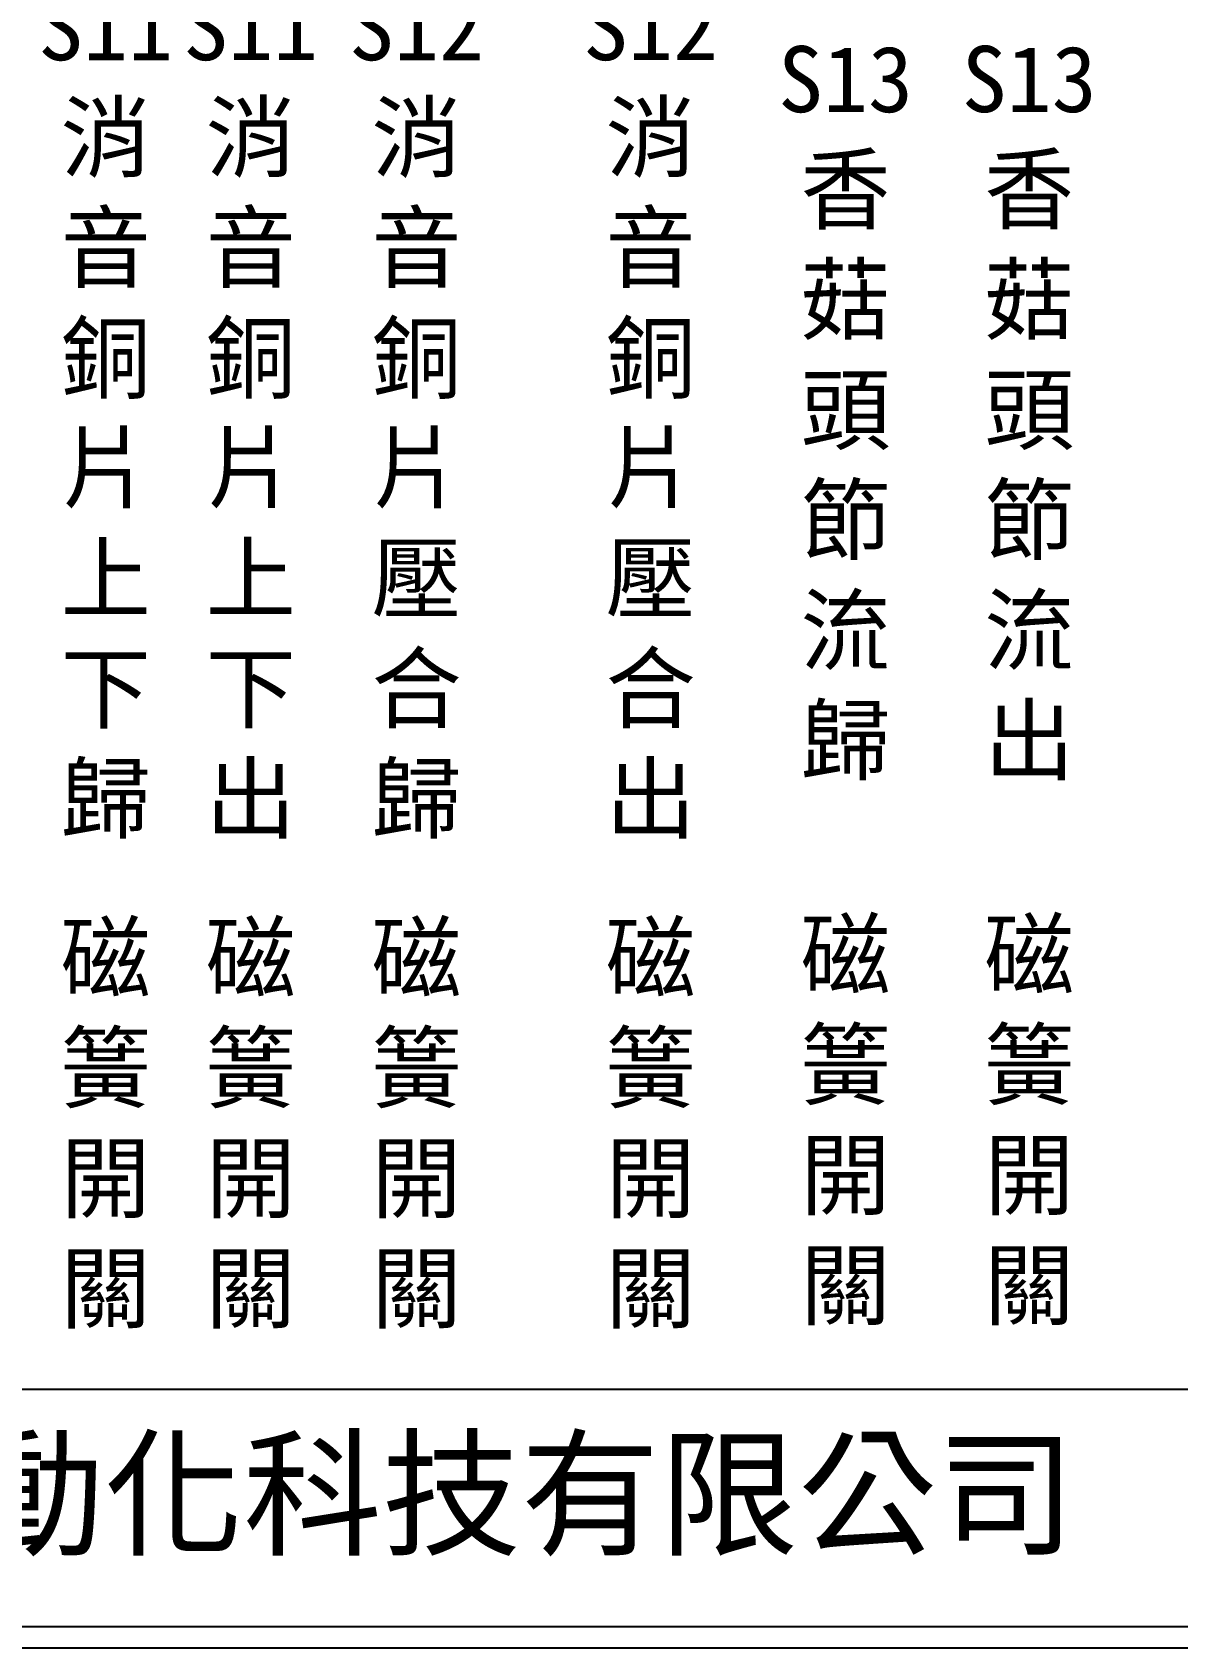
# Model space of a CAD drawing. Extents: x 325 to 612, y 3 to 207.
# Drawn here: x 392.4 to 460, y 3 to 98.3 of the extents above; entities that cross this region are included whole.
import ezdxf

# ---------------------------------------------------------------- set-up
doc = ezdxf.new("R2010")
doc.units = 0
doc.layers.add('圖框層', color=7, linetype='CONTINUOUS')
doc.layers.add('標尺寸層', color=3, linetype='CONTINUOUS')
doc.styles.add('CNS', font='romanc.shx', dxfattribs={"bigfont": 'chineset.shx'})
doc.styles.add('STSL', font='kaiu.ttf')

msp = doc.modelspace()

# ---------------------------------------------------------------- linework, layer by layer
at = {"layer": '圖框層', "color": 7}
for p, q in [((326.569, 18.25), (611.07, 18.25)), ((326.569, 4.25), (611.07, 4.25)), ((325.319, 3), (612.319, 3))]:
    msp.add_line(p, q, dxfattribs=at)

# ---------------------------------------------------------------- texts
at = {"layer": '圖框層', "color": 4, "style": 'STSL'}
msp.add_text('泓陞自動化科技有限公司', height=6, dxfattribs=at).set_placement((363.923, 9.076))
at = {"layer": '標尺寸層', "color": 7, "char_height": 3.9, "width": 4.96081, "attachment_point": 5, "style": 'CNS'}
for s, insert in [('{\\fDFKai-SB|b0|i0|c136|p65;S11消音銅片上下歸}', (396.727, 75.643)), ('{\\fDFKai-SB|b0|i0|c136|p65;S11消音銅片上下出}', (405.283, 75.643)), ('{\\fDFKai-SB|b0|i0|c136|p65;S12消音銅片壓合歸}', (415.066, 75.643)), ('{\\fDFKai-SB|b0|i0|c136|p65;S12消音銅片壓合出}', (428.876, 75.643)), ('{\\fDFKai-SB|b0|i0|c136|p65;S13香菇頭節流歸}', (440.379, 75.829)), ('{\\fDFKai-SB|b0|i0|c136|p65;S13香菇頭節流出}', (451.217, 75.829)), ('{\\fDFKai-SB|b0|i0|c136|p65;磁簧開關}', (396.727, 33.743)), ('{\\fDFKai-SB|b0|i0|c136|p65;磁簧開關}', (405.283, 33.743)), ('{\\fDFKai-SB|b0|i0|c136|p65;磁簧開關}', (415.066, 33.743)), ('{\\fDFKai-SB|b0|i0|c136|p65;磁簧開關}', (428.876, 33.743)), ('{\\fDFKai-SB|b0|i0|c136|p65;磁簧開關}', (440.379, 33.929)), ('{\\fDFKai-SB|b0|i0|c136|p65;磁簧開關}', (451.217, 33.929))]:
    msp.add_mtext(s, dxfattribs=dict(at, insert=insert))

doc.saveas('drawing.dxf')
